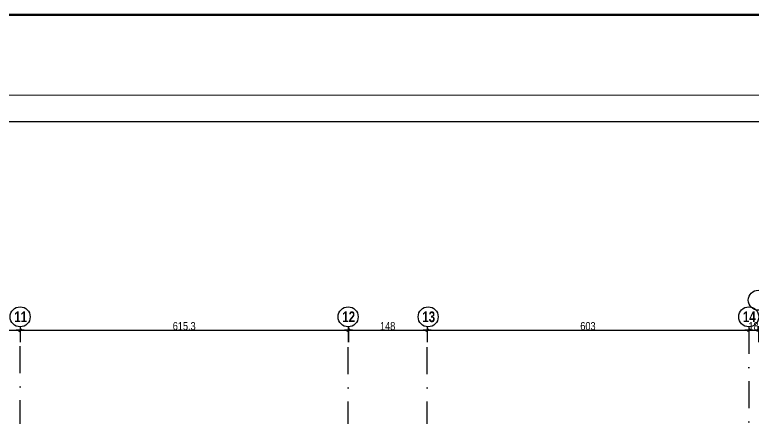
# Model space of a CAD drawing. Header units: millimetres. Extents: x -26249 to 60250, y -21218 to 23336.
# Drawn here: x 17420 to 18804, y 2363 to 3119 of the extents above; entities that cross this region are included whole.
import ezdxf

# ---------------------------------------------------------------- set-up
doc = ezdxf.new("R2010")
doc.units = ezdxf.units.MM
doc.linetypes.add('TIRETPTX2', pattern=[50.8, 25.4, -12.7, 0, -12.7])
for name, color, linetype in [('01_cote_gen', 4, 'Continuous'), ('01_linteaux', 2, 'Continuous'), ('01_texte', 230, 'Continuous'), ('AA_COTES', 2, 'Continuous')]:
    doc.layers.add(name, color=color, linetype=linetype)
doc.layers.add('01_murs_coup', color=5, linetype='Continuous', lineweight=60)
doc.styles.add('impact', font='impact.ttf')
doc.styles.add('STYLE2', font='ARIALN.TTF')
doc.dimstyles.new('JB50', dxfattribs={"dimscale": 0.1, "dimtxt": 150, "dimasz": 15, "dimexe": 0.1, "dimexo": 0.1, "dimgap": 0.09, "dimtad": 1, "dimdec": 1, "dimdsep": 46, "dimtxsty": 'STYLE2', "dimblk1": 'BOND_G', "dimblk2": 'BOND_D', "dimsah": 1, "dimcen": 1.5, "dimdle": 0.01, "dimse1": 1, "dimse2": 1, "dimclrd": 4, "dimclre": 2, "dimclrt": 6, "dimazin": 2, "dimtfac": 2.333333, "dimtdec": 1, "dimtix": 1, "dimtmove": 2, "dimatfit": 3, "dimldrblk": 'BOND_G', "dimfxl": 1, "dimtolj": 1, "dimtzin": 0, "dimarcsym": 0})

# ---------------------------------------------------------------- blocks, each defined once
blk = doc.blocks.new('BOND_G')
at = {"layer": 'AA_COTES', "color": 0}
for p, q in [((0, -5), (0, 15)), ((5, 0), (-5, 0)), ((1.77, 1.77), (-1.77, -1.77))]:
    blk.add_line(p, q, dxfattribs=at)
blk = doc.blocks.new('BOND_D')
at = {"layer": 'AA_COTES', "color": 0}
for p, q in [((5, 0), (-5, 0)), ((-1.77, -1.77), (1.77, 1.77)), ((0, 5), (0, -15))]:
    blk.add_line(p, q, dxfattribs=at)
blk = doc.blocks.new('*D562')
at = {"layer": '01_cote_gen', "color": 4, "lineweight": -2, "transparency": 16777216}
blk.add_line((17151.2, 2527.5), (17428.2, 2527.5), dxfattribs=at)
at = {"layer": 'Defpoints', "color": 0, "transparency": 16777216}
for p in [(17149.7, 2527.5), (17429.7, 2527.5), (17429.7, 2527.5)]:
    blk.add_point(p, dxfattribs=at)
at = {"layer": '01_cote_gen', "color": 4, "lineweight": -2, "transparency": 16777216, "xscale": 1.5, "yscale": 1.5, "zscale": 1.5, "rotation": 180}
blk.add_blockref('BOND_G', (17149.7, 2527.5), dxfattribs=at)
at = {"layer": '01_cote_gen', "color": 4, "lineweight": -2, "transparency": 16777216, "xscale": 1.5, "yscale": 1.5, "zscale": 1.5}
blk.add_blockref('BOND_D', (17429.7, 2527.5), dxfattribs=at)
at = {"layer": '01_cote_gen', "color": 6, "transparency": 16777216, "insert": (17289.7, 2535.1), "char_height": 15, "attachment_point": 5, "style": 'STYLE2'}
blk.add_mtext('\\A1;280', dxfattribs=at)
blk = doc.blocks.new('*D563')
at = {"layer": '01_cote_gen', "color": 4, "lineweight": -2, "transparency": 16777216}
blk.add_line((17431.2, 2527.7), (18043.5, 2527.7), dxfattribs=at)
at = {"layer": 'Defpoints', "color": 0, "transparency": 16777216}
for p in [(17429.7, 2527.7), (18045, 2527.7), (18045, 2130.3)]:
    blk.add_point(p, dxfattribs=at)
at = {"layer": '01_cote_gen', "color": 4, "lineweight": -2, "transparency": 16777216, "xscale": 1.5, "yscale": 1.5, "zscale": 1.5, "rotation": 180}
blk.add_blockref('BOND_G', (17429.7, 2527.7), dxfattribs=at)
at = {"layer": '01_cote_gen', "color": 4, "lineweight": -2, "transparency": 16777216, "xscale": 1.5, "yscale": 1.5, "zscale": 1.5}
blk.add_blockref('BOND_D', (18045, 2527.7), dxfattribs=at)
at = {"layer": '01_cote_gen', "color": 6, "transparency": 16777216, "insert": (17737.3, 2535.3), "char_height": 15, "attachment_point": 5, "style": 'STYLE2'}
blk.add_mtext('\\A1;615.3', dxfattribs=at)
blk = doc.blocks.new('*D564')
at = {"layer": '01_cote_gen', "color": 4, "lineweight": -2, "transparency": 16777216}
blk.add_line((18046.2, 2527.7), (18191.2, 2527.7), dxfattribs=at)
at = {"layer": 'Defpoints', "color": 0, "transparency": 16777216}
for p in [(18044.7, 2525), (18192.7, 2527.7), (18192.7, 2515.5)]:
    blk.add_point(p, dxfattribs=at)
at = {"layer": '01_cote_gen', "color": 4, "lineweight": -2, "transparency": 16777216, "xscale": 1.5, "yscale": 1.5, "zscale": 1.5, "rotation": 180}
blk.add_blockref('BOND_G', (18044.7, 2527.7), dxfattribs=at)
at = {"layer": '01_cote_gen', "color": 4, "lineweight": -2, "transparency": 16777216, "xscale": 1.5, "yscale": 1.5, "zscale": 1.5}
blk.add_blockref('BOND_D', (18192.7, 2527.7), dxfattribs=at)
at = {"layer": '01_cote_gen', "color": 6, "transparency": 16777216, "insert": (18118.7, 2535.3), "char_height": 15, "attachment_point": 5, "style": 'STYLE2'}
blk.add_mtext('\\A1;148', dxfattribs=at)
blk = doc.blocks.new('*D565')
at = {"layer": '01_cote_gen', "color": 4, "lineweight": -2, "transparency": 16777216}
blk.add_line((18194.2, 2527.7), (18794.2, 2527.7), dxfattribs=at)
at = {"layer": 'Defpoints', "color": 0, "transparency": 16777216}
for p in [(18795.7, 2527.7), (18192.7, 2514.4), (18795.7, 2476.5)]:
    blk.add_point(p, dxfattribs=at)
at = {"layer": '01_cote_gen', "color": 4, "lineweight": -2, "transparency": 16777216, "xscale": 1.5, "yscale": 1.5, "zscale": 1.5, "rotation": 180}
blk.add_blockref('BOND_G', (18192.7, 2527.7), dxfattribs=at)
at = {"layer": '01_cote_gen', "color": 4, "lineweight": -2, "transparency": 16777216, "xscale": 1.5, "yscale": 1.5, "zscale": 1.5}
blk.add_blockref('BOND_D', (18795.7, 2527.7), dxfattribs=at)
at = {"layer": '01_cote_gen', "color": 6, "transparency": 16777216, "insert": (18494.2, 2535.3), "char_height": 15, "attachment_point": 5, "style": 'STYLE2'}
blk.add_mtext('\\A1;603', dxfattribs=at)
blk = doc.blocks.new('*D1344')
at = {"layer": '01_cote_gen', "color": 4, "lineweight": -2, "transparency": 16777216}
blk.add_line((18797.2, 2527.7), (18812.2, 2527.7), dxfattribs=at)
at = {"layer": 'Defpoints', "color": 0, "transparency": 16777216}
for p in [(18813.7, 2527.7), (18795.7, 2517.6), (18813.7, 2517.6)]:
    blk.add_point(p, dxfattribs=at)
at = {"layer": '01_cote_gen', "color": 4, "lineweight": -2, "transparency": 16777216, "xscale": 1.5, "yscale": 1.5, "zscale": 1.5, "rotation": 180}
blk.add_blockref('BOND_G', (18795.7, 2527.7), dxfattribs=at)
at = {"layer": '01_cote_gen', "color": 4, "lineweight": -2, "transparency": 16777216, "xscale": 1.5, "yscale": 1.5, "zscale": 1.5}
blk.add_blockref('BOND_D', (18813.7, 2527.7), dxfattribs=at)
at = {"layer": '01_cote_gen', "color": 6, "transparency": 16777216, "insert": (18804.7, 2535.3), "char_height": 15, "attachment_point": 5, "style": 'STYLE2'}
blk.add_mtext('\\A1;18', dxfattribs=at)

msp = doc.modelspace()

# ---------------------------------------------------------------- linework, layer by layer
at = {"layer": '01_linteaux', "linetype": 'TIRETPTX2', "ltscale": 2}
for p, q in [((17429.651, 6.331), (17429.651, 2533.912)), ((18044.951, 4.299), (18044.951, 2533.912)), ((18192.651, 4.299), (18192.651, 2533.912))]:
    msp.add_line(p, q, dxfattribs=at)
msp.add_lwpolyline([(18795.651, 2533.912), (18795.651, 6.331)], dxfattribs=at)
at = {"layer": '01_murs_coup'}
msp.add_line((11806.374, 3119.168), (25820.169, 3119.168), dxfattribs=at)
at = {"layer": '01_murs_coup', "linetype": 'Continuous', "lineweight": 5}
msp.add_line((22206.96, 2968.323), (12434.992, 2968.323), dxfattribs=at)
at = {"layer": '01_texte'}
msp.add_line((22156.96, 2918.323), (12484.992, 2918.323), dxfattribs=at)
for centre in [(18813.651, 2583.924), (17429.651, 2552.717), (18044.651, 2552.717), (18194.651, 2552.717), (18795.651, 2552.717)]:
    msp.add_circle(centre, 18.806, dxfattribs=at)

# ---------------------------------------------------------------- texts
at = {"layer": '01_texte', "char_height": 20, "attachment_point": 1, "line_spacing_factor": 0.895453, "style": 'impact'}
for s, insert in [('11', (17418.763, 2562.824)), ('12', (18033.763, 2562.824)), ('13', (18183.763, 2562.824)), ('14', (18784.763, 2562.824))]:
    msp.add_mtext(s, dxfattribs=dict(at, insert=insert))

# ---------------------------------------------------------------- dimensions: what is measured, and where the dimension line sits
at = {"layer": '01_cote_gen'}
for base, p1, p2, picture, middle in [((17429.651, 2527.47), (17149.651, 2527.47), (17429.651, 2527.47), '*D562', (17289.651, 2535.137)), ((18044.951, 2527.677), (17429.651, 2527.677), (18044.951, 2130.319), '*D563', (17737.301, 2535.344)), ((18192.651, 2527.677), (18044.651, 2524.963), (18192.651, 2515.5), '*D564', (18118.651, 2535.344)), ((18795.651, 2527.677), (18192.651, 2514.38), (18795.651, 2476.53), '*D565', (18494.151, 2535.344)), ((18813.651, 2527.677), (18795.651, 2517.617), (18813.651, 2517.617), '*D1344', (18804.651, 2535.344))]:
    dim = msp.add_linear_dim(base=base, p1=p1, p2=p2, dimstyle='JB50', dxfattribs=at)
    dim.commit()
    dim.dimension.update_dxf_attribs({"geometry": picture, "text_midpoint": middle})

doc.saveas('drawing.dxf')
